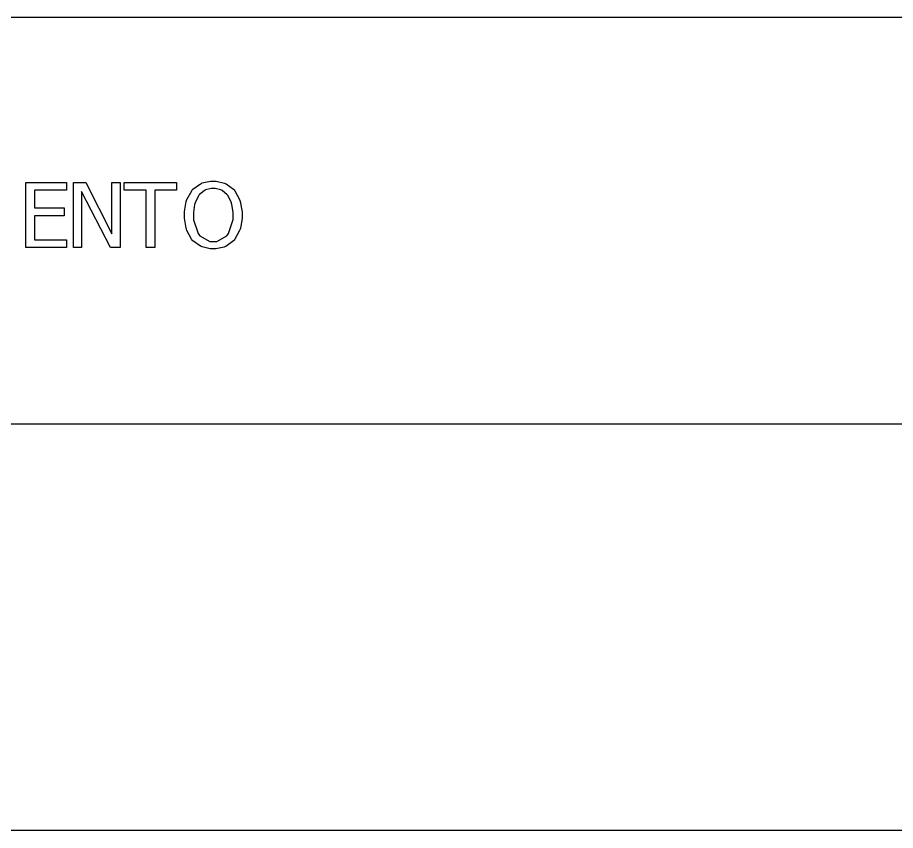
# Model space of a CAD drawing. Header units: millimetres. Extents: x 1974 to 2560, y 1429 to 1567.
# Drawn here: x 2483.342 to 2485.623, y 1520.339 to 1522.451 of the extents above; entities that cross this region are included whole.
import ezdxf

# ---------------------------------------------------------------- set-up
doc = ezdxf.new("R2010")
doc.units = ezdxf.units.MM
doc.layers.add('TEXTO', color=4, linetype='Continuous')

msp = doc.modelspace()

# ---------------------------------------------------------------- linework, layer by layer
at = {"layer": 'TEXTO', "color": 0}
for p, q in [((2507.7976, 1522.4505), (2478.9131, 1522.4505)), ((2483.3631, 1521.853), (2483.3631, 1522.0219)), ((2483.3631, 1522.0219), (2483.4687, 1522.0219)), ((2483.4687, 1522.0219), (2483.4687, 1522.002)), ((2483.4873, 1521.853), (2483.4873, 1522.0219)), ((2483.4873, 1522.0219), (2483.5192, 1522.0219)), ((2483.5192, 1522.0219), (2483.5872, 1521.8882)), ((2483.5872, 1521.8882), (2483.5872, 1522.0219)), ((2483.5872, 1522.0219), (2483.6081, 1522.0219)), ((2483.6081, 1522.0219), (2483.6081, 1521.853)), ((2483.6081, 1522.0219), (2483.6081, 1522.0219)), ((2483.6191, 1522.002), (2483.6191, 1522.0219)), ((2483.6191, 1522.0219), (2483.755, 1522.0219)), ((2483.755, 1522.0219), (2483.755, 1522.002)), ((2483.7975, 1522.0045), (2483.8172, 1522.0186)), ((2483.8172, 1522.0186), (2483.8195, 1522.0196)), ((2483.8195, 1522.0196), (2483.8217, 1522.0207)), ((2483.8217, 1522.0207), (2483.8431, 1522.0255)), ((2483.8431, 1522.0255), (2483.8503, 1522.0255)), ((2483.8503, 1522.0255), (2483.858, 1522.0255)), ((2483.858, 1522.0255), (2483.8791, 1522.0205)), ((2483.8791, 1522.0205), (2483.8814, 1522.0195)), ((2483.8814, 1522.0195), (2483.8836, 1522.0185)), ((2483.8836, 1522.0185), (2483.903, 1522.0043)), ((2483.4687, 1522.002), (2483.3856, 1522.002)), ((2483.3856, 1522.002), (2483.3856, 1521.9558)), ((2483.5829, 1521.853), (2483.5083, 1521.9987)), ((2483.5083, 1521.9987), (2483.5083, 1521.853)), ((2483.6758, 1522.002), (2483.6191, 1522.002)), ((2483.6758, 1521.853), (2483.6758, 1522.002)), ((2483.755, 1522.002), (2483.6983, 1522.002)), ((2483.6983, 1522.002), (2483.6983, 1521.853)), ((2483.7818, 1521.9776), (2483.7943, 1522.0007)), ((2483.7943, 1522.0007), (2483.7959, 1522.0025)), ((2483.7959, 1522.0025), (2483.7975, 1522.0045)), ((2483.8116, 1521.9872), (2483.8032, 1521.9691)), ((2483.8128, 1521.9886), (2483.8116, 1521.9872)), ((2483.814, 1521.9902), (2483.8128, 1521.9886)), ((2483.8275, 1522.0012), (2483.814, 1521.9902)), ((2483.829, 1522.0018), (2483.8275, 1522.0012)), ((2483.8305, 1522.0026), (2483.829, 1522.0018)), ((2483.845, 1522.0061), (2483.8305, 1522.0026)), ((2483.8504, 1522.0061), (2483.845, 1522.0061)), ((2483.8552, 1522.0061), (2483.8504, 1522.0061)), ((2483.8701, 1522.0025), (2483.8552, 1522.0061)), ((2483.8717, 1522.0017), (2483.8701, 1522.0025)), ((2483.8732, 1522.001), (2483.8717, 1522.0017)), ((2483.8866, 1521.9901), (2483.8732, 1522.001)), ((2483.8878, 1521.9886), (2483.8866, 1521.9901)), ((2483.8889, 1521.9873), (2483.8878, 1521.9886)), ((2483.8974, 1521.9693), (2483.8889, 1521.9873)), ((2483.903, 1522.0043), (2483.9047, 1522.0025)), ((2483.9047, 1522.0025), (2483.9062, 1522.0007)), ((2483.9047, 1522.0025), (2483.9047, 1522.0025)), ((2483.9062, 1522.0007), (2483.9188, 1521.9778)), ((2483.7757, 1521.9468), (2483.78, 1521.9722)), ((2483.78, 1521.9722), (2483.7809, 1521.9748)), ((2483.7809, 1521.9748), (2483.7818, 1521.9776)), ((2483.8019, 1521.9648), (2483.799, 1521.9443)), ((2483.8026, 1521.9669), (2483.8019, 1521.9648)), ((2483.8032, 1521.9691), (2483.8026, 1521.9669)), ((2483.898, 1521.9672), (2483.8974, 1521.9693)), ((2483.8986, 1521.965), (2483.898, 1521.9672)), ((2483.9017, 1521.9448), (2483.8986, 1521.965)), ((2483.9188, 1521.9778), (2483.9197, 1521.975)), ((2483.9197, 1521.975), (2483.9206, 1521.9722)), ((2483.9206, 1521.9722), (2483.925, 1521.9461)), ((2483.3856, 1521.9558), (2483.463, 1521.9558)), ((2483.463, 1521.9558), (2483.463, 1521.9358)), ((2483.7757, 1521.9374), (2483.7757, 1521.9468)), ((2483.799, 1521.9443), (2483.799, 1521.9374)), ((2483.9017, 1521.9374), (2483.9017, 1521.9448)), ((2483.925, 1521.9461), (2483.925, 1521.9374)), ((2483.463, 1521.9358), (2483.3856, 1521.9358)), ((2483.3856, 1521.9358), (2483.3856, 1521.873)), ((2483.7757, 1521.9289), (2483.7757, 1521.9374)), ((2483.78, 1521.9031), (2483.7757, 1521.9289)), ((2483.799, 1521.9374), (2483.799, 1521.9247)), ((2483.799, 1521.9247), (2483.8107, 1521.8896)), ((2483.89, 1521.8896), (2483.9017, 1521.9255)), ((2483.9017, 1521.9255), (2483.9017, 1521.9374)), ((2483.9017, 1521.9374), (2483.9017, 1521.9374)), ((2483.925, 1521.9282), (2483.9207, 1521.9032)), ((2483.925, 1521.9374), (2483.925, 1521.9282)), ((2483.7809, 1521.9003), (2483.78, 1521.9031)), ((2483.7817, 1521.8975), (2483.7809, 1521.9003)), ((2483.7942, 1521.8744), (2483.7817, 1521.8975)), ((2483.9189, 1521.8976), (2483.9063, 1521.8744)), ((2483.9198, 1521.9004), (2483.9189, 1521.8976)), ((2483.9207, 1521.9032), (2483.9198, 1521.9004)), ((2483.3856, 1521.873), (2483.4687, 1521.873)), ((2483.4687, 1521.873), (2483.4687, 1521.853)), ((2483.7958, 1521.8725), (2483.7942, 1521.8744)), ((2483.7975, 1521.8706), (2483.7958, 1521.8725)), ((2483.8107, 1521.8896), (2483.813, 1521.8866)), ((2483.813, 1521.8866), (2483.8153, 1521.8837)), ((2483.8153, 1521.8837), (2483.8415, 1521.869)), ((2483.8597, 1521.869), (2483.8855, 1521.8837)), ((2483.8855, 1521.8837), (2483.8878, 1521.8866)), ((2483.8878, 1521.8866), (2483.89, 1521.8896)), ((2483.9047, 1521.8725), (2483.9029, 1521.8706)), ((2483.9063, 1521.8744), (2483.9047, 1521.8725)), ((2483.4687, 1521.853), (2483.3631, 1521.853)), ((2483.4687, 1521.853), (2483.4687, 1521.853)), ((2483.5083, 1521.853), (2483.4873, 1521.853)), ((2483.6081, 1521.853), (2483.5829, 1521.853)), ((2483.6983, 1521.853), (2483.6758, 1521.853)), ((2483.6983, 1521.853), (2483.6983, 1521.853)), ((2483.8171, 1521.8563), (2483.7975, 1521.8706)), ((2483.8194, 1521.8554), (2483.8171, 1521.8563)), ((2483.8216, 1521.8544), (2483.8194, 1521.8554)), ((2483.8425, 1521.8495), (2483.8216, 1521.8544)), ((2483.8415, 1521.869), (2483.8504, 1521.869)), ((2483.8503, 1521.8495), (2483.8425, 1521.8495)), ((2483.8572, 1521.8495), (2483.8503, 1521.8495)), ((2483.8504, 1521.869), (2483.8597, 1521.869)), ((2483.8783, 1521.8543), (2483.8572, 1521.8495)), ((2483.8806, 1521.8552), (2483.8783, 1521.8543)), ((2483.8829, 1521.8561), (2483.8806, 1521.8552)), ((2483.9029, 1521.8706), (2483.8829, 1521.8561)), ((2507.7976, 1521.3945), (2478.9131, 1521.3945)), ((2507.7976, 1520.3385), (2478.9131, 1520.3385))]:
    msp.add_line(p, q, dxfattribs=at)

doc.saveas('drawing.dxf')
